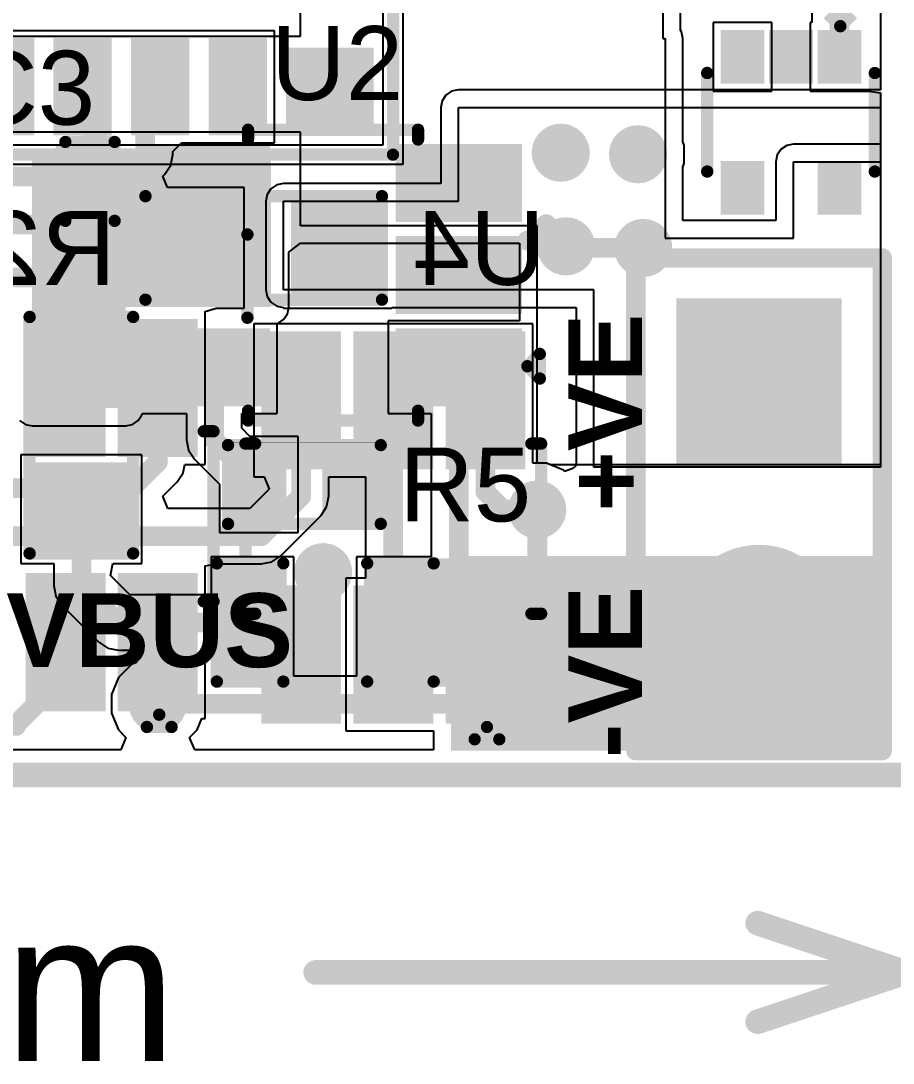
# Model space of a CAD drawing. Header units: inches. Extents: x -3 to 5389, y -3 to 5396.
# Drawn here: x 12.94 to 21.93, y -2.97 to 7.77 of the extents above; entities that cross this region are included whole.
import ezdxf

# ---------------------------------------------------------------- set-up
doc = ezdxf.new("R2010")
doc.units = ezdxf.units.IN
for name, color, linetype in [('Board_Outline', 216, 'Continuous'), ('Bottom Layer', 5, 'Continuous'), ('Bottom Overlay', 54, 'Continuous'), ('Bottom Paste', 16, 'Continuous'), ('Bottom Solder', 6, 'Continuous'), ('Mechanical 1', 6, 'Continuous'), ('Mechanical 15', 56, 'Continuous'), ('Multi-Layer', 9, 'Continuous'), ('Pad Holes', 156, 'Continuous'), ('Top Layer', 1, 'Continuous'), ('Top Overlay', 2, 'Continuous'), ('Top Paste', 8, 'Continuous'), ('Top Solder', 216, 'Continuous'), ('Via Holes', 16, 'Continuous')]:
    doc.layers.add(name, color=color, linetype=linetype)
doc.styles.add('Arial', font='', dxfattribs={"height": 0.2})
doc.styles.add('Arial_Bold', font='', dxfattribs={"height": 0.2})
doc.styles.get('Arial').set_extended_font_data('Arial')
doc.styles.get('Arial_Bold').set_extended_font_data('Arial', bold=True)

msp = doc.modelspace()

# ---------------------------------------------------------------- hatches: boundary and pattern name
at = {"layer": 'Bottom Layer'}
for points in [[(12.579, 7.494), (12.979, 7.494), (12.979, 6.694), (12.579, 6.694)], [(13.379, 7.494), (13.779, 7.494), (13.779, 6.694), (13.379, 6.694)], [(14.179, 7.494), (14.579, 7.494), (14.579, 6.694), (14.179, 6.694)], [(14.979, 7.494), (15.379, 7.494), (15.379, 6.694), (14.979, 6.694)], [(16.479, 7.394), (16.479, 6.694), (15.779, 6.694), (15.779, 7.394)], [(14.303, 4.988), (14.303, 5.877), (15.065, 5.877), (15.065, 4.988)], [(15.827, 4.988), (15.827, 5.877), (16.589, 5.877), (16.589, 4.988)], [(21.302, 4.81), (21.302, 3.31), (19.802, 3.31), (19.802, 4.81)], [(13.094, 3.378), (13.094, 4.598), (13.714, 4.598), (13.714, 3.378)], [(14.044, 3.378), (14.044, 4.598), (14.664, 4.598), (14.664, 3.378)], [(15.522, 3.251), (15.522, 4.471), (16.142, 4.471), (16.142, 3.251)], [(16.472, 3.251), (16.472, 4.471), (17.092, 4.471), (17.092, 3.251)], [(17.422, 3.251), (17.422, 4.471), (18.042, 4.471), (18.042, 3.251)], [(17.377, 0.251), (21.822, 0.251), (21.822, 2.257), (17.377, 2.257)], [(13.094, 0.758), (13.094, 1.978), (13.714, 1.978), (13.714, 0.758)], [(14.044, 0.758), (14.044, 1.978), (14.664, 1.978), (14.664, 0.758)], [(15.522, 0.631), (15.522, 1.851), (16.142, 1.851), (16.142, 0.631)], [(16.472, 0.631), (16.472, 1.851), (17.092, 1.851), (17.092, 0.631)], [(17.422, 0.631), (17.422, 1.851), (18.042, 1.851), (18.042, 0.631)]]:
    msp.add_hatch(color=5, dxfattribs=at).paths.add_polyline_path(points)
h = msp.add_hatch(color=5, dxfattribs=at)
edge = h.paths.add_edge_path()
edge.add_arc((18.508, 6.414), 0.3, 0, 360)
h = msp.add_hatch(color=5, dxfattribs=at)
edge = h.paths.add_edge_path()
edge.add_arc((19.304, 6.398), 0.3, 0, 360)
h = msp.add_hatch(color=5, dxfattribs=at)
edge = h.paths.add_edge_path()
edge.add_arc((18.562, 5.449), 0.3, 0, 360)
h = msp.add_hatch(color=5, dxfattribs=at)
edge = h.paths.add_edge_path()
edge.add_arc((19.358, 5.432), 0.3, 0, 360)
h = msp.add_hatch(color=5, dxfattribs=at)
edge = h.paths.add_edge_path()
edge.add_arc((18.266, 2.735), 0.3, 0, 360)
h = msp.add_hatch(color=5, dxfattribs=at)
edge = h.paths.add_edge_path()
edge.add_arc((16.058, 2.09), 0.3, 0, 360)
h = msp.add_hatch(color=5, dxfattribs=at)
edge = h.paths.add_edge_path()
edge.add_arc((20.552, 1.52), 0.75, 0, 360)
h = msp.add_hatch(color=5, dxfattribs=at)
edge = h.paths.add_edge_path()
edge.add_arc((14.354, 0.733), 0.3, 0, 360)
at = {"layer": 'Bottom Paste'}
for points in [[(12.579, 7.494), (12.979, 7.494), (12.979, 6.694), (12.579, 6.694)], [(13.379, 7.494), (13.779, 7.494), (13.779, 6.694), (13.379, 6.694)], [(14.179, 7.494), (14.579, 7.494), (14.579, 6.694), (14.179, 6.694)], [(14.979, 7.494), (15.379, 7.494), (15.379, 6.694), (14.979, 6.694)], [(16.479, 7.394), (16.479, 6.694), (15.779, 6.694), (15.779, 7.394)], [(14.303, 4.988), (14.303, 5.877), (15.065, 5.877), (15.065, 4.988)], [(15.827, 4.988), (15.827, 5.877), (16.589, 5.877), (16.589, 4.988)], [(13.094, 3.378), (13.094, 4.598), (13.714, 4.598), (13.714, 3.378)], [(14.044, 3.378), (14.044, 4.598), (14.664, 4.598), (14.664, 3.378)], [(15.522, 3.251), (15.522, 4.471), (16.142, 4.471), (16.142, 3.251)], [(16.472, 3.251), (16.472, 4.471), (17.092, 4.471), (17.092, 3.251)], [(17.422, 3.251), (17.422, 4.471), (18.042, 4.471), (18.042, 3.251)], [(13.094, 0.758), (13.094, 1.978), (13.714, 1.978), (13.714, 0.758)], [(14.044, 0.758), (14.044, 1.978), (14.664, 1.978), (14.664, 0.758)], [(15.522, 0.631), (15.522, 1.851), (16.142, 1.851), (16.142, 0.631)], [(16.472, 0.631), (16.472, 1.851), (17.092, 1.851), (17.092, 0.631)], [(17.422, 0.631), (17.422, 1.851), (18.042, 1.851), (18.042, 0.631)]]:
    msp.add_hatch(color=16, dxfattribs=at).paths.add_polyline_path(points)
at = {"layer": 'Bottom Solder'}
for points in [[(12.477, 7.596), (13.08, 7.596), (13.08, 6.593), (12.477, 6.593)], [(13.277, 7.596), (13.88, 7.596), (13.88, 6.593), (13.277, 6.593)], [(14.077, 7.596), (14.68, 7.596), (14.68, 6.593), (14.077, 6.593)], [(14.877, 7.596), (15.48, 7.596), (15.48, 6.593), (14.877, 6.593)], [(16.58, 7.496), (16.58, 6.593), (15.677, 6.593), (15.677, 7.496)], [(14.202, 4.886), (14.202, 5.979), (15.167, 5.979), (15.167, 4.886)], [(15.726, 4.886), (15.726, 5.979), (16.691, 5.979), (16.691, 4.886)], [(21.404, 4.912), (21.404, 3.209), (19.701, 3.209), (19.701, 4.912)], [(12.992, 3.277), (12.992, 4.7), (13.816, 4.7), (13.816, 3.277)], [(13.942, 3.277), (13.942, 4.7), (14.766, 4.7), (14.766, 3.277)], [(15.421, 3.15), (15.421, 4.573), (16.244, 4.573), (16.244, 3.15)], [(16.371, 3.15), (16.371, 4.573), (17.194, 4.573), (17.194, 3.15)], [(17.321, 3.15), (17.321, 4.573), (18.144, 4.573), (18.144, 3.15)], [(12.992, 0.657), (12.992, 2.08), (13.816, 2.08), (13.816, 0.657)], [(13.942, 0.657), (13.942, 2.08), (14.766, 2.08), (14.766, 0.657)], [(15.421, 0.53), (15.421, 1.953), (16.244, 1.953), (16.244, 0.53)], [(16.371, 0.53), (16.371, 1.953), (17.194, 1.953), (17.194, 0.53)], [(17.321, 0.53), (17.321, 1.953), (18.144, 1.953), (18.144, 0.53)]]:
    msp.add_hatch(color=6, dxfattribs=at).paths.add_polyline_path(points)
h = msp.add_hatch(color=6, dxfattribs=at)
edge = h.paths.add_edge_path()
edge.add_arc((20.552, 1.52), 0.852, 0, 360)
at = {"layer": 'Multi-Layer'}
msp.add_hatch(color=9, dxfattribs=at).paths.add_polyline_path([(21.302, 4.81), (21.302, 3.31), (19.802, 3.31), (19.802, 4.81)])
h = msp.add_hatch(color=9, dxfattribs=at)
edge = h.paths.add_edge_path()
edge.add_arc((20.552, 1.52), 0.75, 0, 360)
at = {"layer": 'Pad Holes'}
h = msp.add_hatch(color=7, dxfattribs=at)
edge = h.paths.add_edge_path()
edge.add_arc((20.552, 4.06), 0.45, 0, 360)
h = msp.add_hatch(color=7, dxfattribs=at)
edge = h.paths.add_edge_path()
edge.add_arc((20.552, 1.52), 0.45, 0, 360)
at = {"layer": 'Top Layer'}
for points in [[(20.507, 7.578), (20.507, 7.228), (20.257, 7.228), (20.257, 7.578)], [(21.007, 7.578), (21.007, 7.228), (20.757, 7.228), (20.757, 7.578)], [(21.507, 7.578), (21.507, 7.228), (21.257, 7.228), (21.257, 7.578)], [(13.059, 3.781), (14.024, 3.781), (14.024, 6.423), (13.059, 6.423)], [(13.287, 4.823), (15.522, 4.823), (15.522, 6.423), (13.287, 6.423)], [(13.363, 5.801), (13.363, 6.436), (13.821, 6.436), (13.821, 5.801)], [(15.408, 5.803), (14.308, 5.803), (14.308, 6.403), (15.408, 6.403)], [(18.008, 5.803), (16.908, 5.803), (16.908, 6.403), (18.008, 6.403)], [(20.507, 6.228), (20.507, 5.878), (20.257, 5.878), (20.257, 6.228)], [(21.507, 6.228), (21.507, 5.878), (21.257, 5.878), (21.257, 6.228)], [(18.008, 4.853), (16.908, 4.853), (16.908, 5.453), (18.008, 5.453)], [(21.302, 4.81), (21.302, 3.31), (19.802, 3.31), (19.802, 4.81)], [(13.122, 4.645), (14.011, 4.645), (14.011, 3.883), (13.122, 3.883)], [(15.408, 3.903), (14.308, 3.903), (14.308, 4.503), (15.408, 4.503)], [(18.008, 3.903), (16.908, 3.903), (16.908, 4.503), (18.008, 4.503)], [(15.624, 3.312), (15.624, 2.677), (15.167, 2.677), (15.167, 3.312)], [(16.564, 3.312), (16.564, 2.677), (16.107, 2.677), (16.107, 3.312)], [(13.122, 3.121), (14.011, 3.121), (14.011, 2.359), (13.122, 2.359)], [(15.08, 2.072), (15.58, 2.072), (15.58, 1.072), (15.08, 1.072)], [(16.58, 2.072), (17.08, 2.072), (17.08, 1.072), (16.58, 1.072)]]:
    msp.add_hatch(color=1, dxfattribs=at).paths.add_polyline_path(points)
h = msp.add_hatch(color=1, dxfattribs=at)
edge = h.paths.add_edge_path()
edge.add_arc((18.508, 6.414), 0.3, 0, 360)
h = msp.add_hatch(color=1, dxfattribs=at)
edge = h.paths.add_edge_path()
edge.add_arc((19.304, 6.398), 0.3, 0, 360)
h = msp.add_hatch(color=1, dxfattribs=at)
edge = h.paths.add_edge_path()
edge.add_arc((18.562, 5.449), 0.3, 0, 360)
h = msp.add_hatch(color=1, dxfattribs=at)
edge = h.paths.add_edge_path()
edge.add_arc((19.358, 5.432), 0.3, 0, 360)
h = msp.add_hatch(color=1, dxfattribs=at)
edge = h.paths.add_edge_path()
edge.add_arc((18.266, 2.735), 0.3, 0, 360)
h = msp.add_hatch(color=1, dxfattribs=at)
edge = h.paths.add_edge_path()
edge.add_arc((16.058, 2.09), 0.3, 0, 360)
h = msp.add_hatch(color=1, dxfattribs=at)
edge = h.paths.add_edge_path()
edge.add_arc((20.552, 1.52), 0.75, 0, 360)
h = msp.add_hatch(color=1, dxfattribs=at)
edge = h.paths.add_edge_path()
edge.add_arc((14.354, 0.733), 0.3, 0, 360)
at = {"layer": 'Top Overlay'}
msp.add_hatch(color=2, dxfattribs=at).paths.add_polyline_path([(17.198, 0.911), (17.833, 0.911), (17.833, 2.232), (17.198, 2.232)])
at = {"layer": 'Top Paste'}
for points in [[(20.507, 7.578), (20.507, 7.228), (20.257, 7.228), (20.257, 7.578)], [(21.007, 7.578), (21.007, 7.228), (20.757, 7.228), (20.757, 7.578)], [(21.507, 7.578), (21.507, 7.228), (21.257, 7.228), (21.257, 7.578)], [(13.363, 5.801), (13.363, 6.436), (13.821, 6.436), (13.821, 5.801)], [(15.408, 5.803), (14.308, 5.803), (14.308, 6.403), (15.408, 6.403)], [(18.008, 5.803), (16.908, 5.803), (16.908, 6.403), (18.008, 6.403)], [(20.507, 6.228), (20.507, 5.878), (20.257, 5.878), (20.257, 6.228)], [(21.507, 6.228), (21.507, 5.878), (21.257, 5.878), (21.257, 6.228)], [(18.008, 4.853), (16.908, 4.853), (16.908, 5.453), (18.008, 5.453)], [(13.122, 4.645), (14.011, 4.645), (14.011, 3.883), (13.122, 3.883)], [(15.408, 3.903), (14.308, 3.903), (14.308, 4.503), (15.408, 4.503)], [(18.008, 3.903), (16.908, 3.903), (16.908, 4.503), (18.008, 4.503)], [(15.624, 3.312), (15.624, 2.677), (15.167, 2.677), (15.167, 3.312)], [(16.564, 3.312), (16.564, 2.677), (16.107, 2.677), (16.107, 3.312)], [(13.122, 3.121), (14.011, 3.121), (14.011, 2.359), (13.122, 2.359)], [(15.08, 2.072), (15.58, 2.072), (15.58, 1.072), (15.08, 1.072)], [(16.58, 2.072), (17.08, 2.072), (17.08, 1.072), (16.58, 1.072)]]:
    msp.add_hatch(color=8, dxfattribs=at).paths.add_polyline_path(points)
at = {"layer": 'Top Solder'}
for points in [[(20.608, 7.679), (20.608, 7.126), (20.155, 7.126), (20.155, 7.679)], [(21.108, 7.679), (21.108, 7.126), (20.655, 7.126), (20.655, 7.679)], [(21.608, 7.679), (21.608, 7.126), (21.155, 7.126), (21.155, 7.679)], [(13.303, 5.741), (13.303, 6.496), (13.881, 6.496), (13.881, 5.741)], [(15.51, 5.701), (14.207, 5.701), (14.207, 6.504), (15.51, 6.504)], [(18.11, 5.701), (16.807, 5.701), (16.807, 6.504), (18.11, 6.504)], [(20.608, 6.329), (20.608, 5.776), (20.155, 5.776), (20.155, 6.329)], [(21.608, 6.329), (21.608, 5.776), (21.155, 5.776), (21.155, 6.329)], [(18.11, 4.751), (16.807, 4.751), (16.807, 5.554), (18.11, 5.554)], [(21.404, 4.912), (21.404, 3.209), (19.701, 3.209), (19.701, 4.912)], [(13.02, 4.747), (14.113, 4.747), (14.113, 3.781), (13.02, 3.781)], [(15.51, 3.801), (14.207, 3.801), (14.207, 4.604), (15.51, 4.604)], [(18.11, 3.801), (16.807, 3.801), (16.807, 4.604), (18.11, 4.604)], [(15.679, 3.367), (15.679, 2.622), (15.112, 2.622), (15.112, 3.367)], [(16.619, 3.367), (16.619, 2.622), (16.052, 2.622), (16.052, 3.367)], [(13.02, 3.223), (14.113, 3.223), (14.113, 2.257), (13.02, 2.257)], [(14.979, 2.173), (15.682, 2.173), (15.682, 0.97), (14.979, 0.97)], [(16.479, 2.173), (17.182, 2.173), (17.182, 0.97), (16.479, 0.97)]]:
    msp.add_hatch(color=216, dxfattribs=at).paths.add_polyline_path(points)
h = msp.add_hatch(color=216, dxfattribs=at)
edge = h.paths.add_edge_path()
edge.add_arc((20.552, 1.52), 0.852, 0, 360)
at = {"layer": 'Via Holes'}
h = msp.add_hatch(color=7, dxfattribs=at)
edge = h.paths.add_edge_path()
edge.add_arc((18.508, 6.414), 0.15, 0, 360)
h = msp.add_hatch(color=7, dxfattribs=at)
edge = h.paths.add_edge_path()
edge.add_arc((19.304, 6.398), 0.15, 0, 360)
h = msp.add_hatch(color=7, dxfattribs=at)
edge = h.paths.add_edge_path()
edge.add_arc((18.562, 5.449), 0.15, 0, 360)
h = msp.add_hatch(color=7, dxfattribs=at)
edge = h.paths.add_edge_path()
edge.add_arc((19.358, 5.432), 0.15, 0, 360)
h = msp.add_hatch(color=7, dxfattribs=at)
edge = h.paths.add_edge_path()
edge.add_arc((18.266, 2.735), 0.15, 0, 360)
h = msp.add_hatch(color=7, dxfattribs=at)
edge = h.paths.add_edge_path()
edge.add_arc((16.058, 2.09), 0.15, 0, 360)
h = msp.add_hatch(color=7, dxfattribs=at)
edge = h.paths.add_edge_path()
edge.add_arc((14.354, 0.733), 0.15, 0, 360)

# ---------------------------------------------------------------- linework, layer by layer
at = {"layer": 'Board_Outline'}
msp.add_lwpolyline([(0, 0, 0.254, 0.254, 0), (22.062, 0, 0.254, 0.254, 0)], format="xyseb", dxfattribs=at)
at = {"layer": 'Bottom Layer'}
for p, q in [((21.803, 9.892), (21.803, 7.062)), ((13.074, 7.672), (12.483, 7.672)), ((13.201, 7.672), (13.074, 7.672)), ((13.283, 7.672), (13.201, 7.672)), ((13.956, 7.672), (13.283, 7.672)), ((14.001, 7.672), (13.956, 7.672)), ((13.956, 7.672), (13.956, 7.672)), ((14.083, 7.672), (14.001, 7.672)), ((14.001, 7.672), (14.001, 7.672)), ((14.674, 7.672), (14.083, 7.672)), ((14.801, 7.672), (14.674, 7.672)), ((14.883, 7.672), (14.801, 7.672)), ((15.556, 7.672), (14.883, 7.672)), ((15.556, 6.517), (15.556, 7.672)), ((17.325, 7.008), (17.285, 6.95)), ((17.383, 7.048), (17.325, 7.008)), ((17.453, 7.062), (17.383, 7.048)), ((21.803, 7.062), (17.453, 7.062)), ((17.285, 6.95), (17.271, 6.88)), ((17.271, 6.88), (17.271, 6.096)), ((17.453, 5.915), (17.453, 6.88)), ((17.453, 6.88), (21.803, 6.88)), ((21.803, 6.88), (21.803, 3.172)), ((14.51, 6.427), (14.6, 6.517)), ((14.6, 6.517), (14.756, 6.517)), ((14.756, 6.517), (14.883, 6.517)), ((14.883, 6.517), (15.556, 6.517)), ((14.488, 6.287), (14.51, 6.396)), ((14.51, 6.396), (14.51, 6.427)), ((14.51, 6.396), (14.51, 6.396)), ((14.427, 6.194), (14.488, 6.287)), ((14.405, 6.172), (14.427, 6.194)), ((14.453, 6.055), (14.405, 6.172)), ((14.427, 6.194), (14.427, 6.194)), ((15.243, 6.055), (14.453, 6.055)), ((15.243, 4.81), (15.243, 6.055)), ((15.521, 6.043), (15.482, 5.984)), ((15.58, 6.083), (15.521, 6.043)), ((15.649, 6.096), (15.58, 6.083)), ((17.271, 6.096), (15.649, 6.096)), ((15.482, 5.984), (15.468, 5.915)), ((15.468, 5.915), (15.468, 5.001)), ((15.649, 5.001), (15.649, 5.915)), ((15.649, 5.915), (17.453, 5.915)), ((15.468, 5.001), (15.482, 4.931)), ((18.85, 5.001), (15.649, 5.001)), ((18.85, 3.172), (18.85, 5.001)), ((15.482, 4.931), (15.521, 4.872)), ((15.521, 4.872), (15.58, 4.833)), ((14.842, 4.776), (14.955, 4.81)), ((14.842, 3.201), (14.842, 4.776)), ((14.955, 4.81), (15.243, 4.81)), ((15.58, 4.833), (15.649, 4.819)), ((15.649, 4.819), (15.649, 4.81)), ((15.649, 4.81), (16.767, 4.81)), ((16.767, 4.81), (16.767, 4.819)), ((16.767, 4.819), (18.668, 4.819)), ((18.668, 4.819), (18.668, 3.188)), ((18.22, 4.649), (15.344, 4.649)), ((15.344, 4.649), (15.344, 3.074)), ((18.22, 3.213), (18.22, 4.649)), ((14.617, 3.114), (14.634, 3.201)), ((14.634, 3.201), (14.842, 3.201)), ((18.361, 3.213), (18.22, 3.213)), ((18.536, 3.14), (18.361, 3.213)), ((18.548, 3.129), (18.536, 3.14)), ((18.631, 3.159), (18.548, 3.129)), ((18.668, 3.188), (18.631, 3.159)), ((21.803, 3.172), (18.85, 3.172)), ((14.407, 2.873), (14.555, 3.021)), ((14.555, 3.021), (14.617, 3.114)), ((14.555, 3.021), (14.555, 3.021)), ((15.344, 3.074), (15.451, 3.074)), ((15.451, 3.074), (15.504, 2.947)), ((16.117, 2.872), (16.117, 3.074)), ((16.117, 3.074), (16.497, 3.074)), ((16.497, 3.074), (16.497, 2.029)), ((15.504, 2.947), (15.303, 2.746)), ((14.459, 2.746), (14.407, 2.873)), ((16.095, 2.763), (16.117, 2.872)), ((15.303, 2.746), (14.459, 2.746)), ((16.034, 2.671), (16.095, 2.763)), ((15.622, 2.259), (16.034, 2.671)), ((16.034, 2.671), (16.034, 2.671)), ((15.53, 2.197), (15.622, 2.259)), ((14.842, 2.156), (14.961, 2.176)), ((14.842, 0.581), (14.842, 2.156)), ((14.961, 2.176), (15.421, 2.176)), ((15.421, 2.176), (15.53, 2.197)), ((15.421, 2.176), (15.421, 2.176)), ((16.497, 2.029), (16.294, 2.029)), ((16.294, 2.029), (16.294, 0.454)), ((14.759, 0.463), (14.808, 0.581)), ((14.808, 0.581), (14.842, 0.581)), ((14.682, 0.386), (14.759, 0.463)), ((16.294, 0.454), (17.195, 0.454)), ((17.195, 0.454), (17.195, 0.259)), ((14.735, 0.259), (14.682, 0.386)), ((17.195, 0.259), (14.735, 0.259))]:
    msp.add_line(p, q, dxfattribs=at)
for points in [[(13.578, 7.089, 0.203, 0.203, 0), (13.73, 6.936, 0.203, 0.203, 0)], [(14.225, 6.936, 0.203, 0.203, 0), (14.378, 7.089, 0.203, 0.203, 0)], [(13.73, 6.601, 0.203, 0.203, 0), (13.73, 6.936, 0.203, 0.203, 0)], [(14.225, 6.396, 0.203, 0.203, 0), (14.225, 6.936, 0.203, 0.203, 0)], [(13.298, 6.169, 0.203, 0.203, 0), (13.73, 6.601, 0.203, 0.203, 0)], [(13.503, 5.674, 0.203, 0.203, 0), (14.225, 6.396, 0.203, 0.203, 0)], [(11.266, 6.169, 0.203, 0.203, 0), (13.298, 6.169, 0.203, 0.203, 0)], [(11.471, 5.674, 0.203, 0.203, 0), (13.503, 5.674, 0.203, 0.203, 0)], [(18.189, 5.509, 0.203, 0.203, 0), (18.358, 5.678, 0.203, 0.203, 0)], [(18.358, 5.678, 0.203, 0.203, 0), (18.531, 5.505, 0.203, 0.203, 0)], [(18.164, 5.509, 0.203, 0.203, 0), (18.189, 5.509, 0.203, 0.203, 0)], [(18.531, 5.449, 0.203, 0.203, 0), (18.531, 5.505, 0.203, 0.203, 0)], [(13.592, 5.128, 0.203, 0.203, 0), (13.897, 5.432, 0.203, 0.203, 0)], [(13.897, 5.432, 0.203, 0.203, 0), (14.684, 5.432, 0.203, 0.203, 0)], [(18.531, 5.449, 0.203, 0.203, 0), (18.548, 5.432, 0.203, 0.203, 0)], [(18.548, 5.432, 0.203, 0.203, 0), (19.358, 5.432, 0.203, 0.203, 0)], [(18.562, 5.432, 0.203, 0.203, 0), (18.562, 5.449, 0.203, 0.203, 0)], [(11.814, 5.128, 0.203, 0.203, 0), (13.18, 5.128, 0.203, 0.203, 0)], [(13.18, 5.128, 0.203, 0.203, 0), (13.592, 5.128, 0.203, 0.203, 0)], [(13.18, 5.128, 0.203, 0.203, 0), (13.404, 4.903, 0.203, 0.203, 0)], [(13.404, 3.988, 0.203, 0.203, 0), (13.404, 4.903, 0.203, 0.203, 0)], [(14.354, 3.223, 0.203, 0.203, 0), (14.354, 3.988, 0.203, 0.203, 0)], [(15.832, 2.872, 0.203, 0.203, 0), (15.832, 3.861, 0.203, 0.203, 0)], [(16.782, 1.241, 0.203, 0.203, 0), (16.782, 3.861, 0.203, 0.203, 0)], [(17.732, 2.918, 0.203, 0.203, 0), (17.732, 3.861, 0.203, 0.203, 0)], [(14.087, 2.956, 0.203, 0.203, 0), (14.354, 3.223, 0.203, 0.203, 0)], [(11.154, 2.956, 0.203, 0.203, 0), (14.087, 2.956, 0.203, 0.203, 0)], [(17.732, 2.918, 0.203, 0.203, 0), (17.915, 2.735, 0.203, 0.203, 0)], [(15.421, 2.461, 0.203, 0.203, 0), (15.832, 2.872, 0.203, 0.203, 0)], [(17.915, 2.735, 0.203, 0.203, 0), (18.266, 2.735, 0.203, 0.203, 0)], [(12.83, 2.461, 0.203, 0.203, 0), (15.421, 2.461, 0.203, 0.203, 0)], [(17.73, 1.574, 0.508, 0.508, 0), (17.783, 1.52, 0.508, 0.508, 0)], [(17.783, 1.52, 0.508, 0.508, 0), (20.451, 1.52, 0.508, 0.508, 0)], [(14.354, 0.733, 0.305, 0.305, 0), (14.354, 1.368, 0.305, 0.305, 0)], [(13.404, 1.032, 0.203, 0.203, 0), (13.404, 1.368, 0.203, 0.203, 0)], [(12.895, 0.523, 0.203, 0.203, 0), (13.404, 1.032, 0.203, 0.203, 0)], [(11.306, 0.505, 0.203, 0.203, 0), (12.895, 0.505, 0.203, 0.203, 0)], [(12.895, 0.505, 0.203, 0.203, 0), (12.895, 0.523, 0.203, 0.203, 0)]]:
    msp.add_lwpolyline(points, format="xyseb", dxfattribs=at)
for points in [[(13.527, 7.089, 0.102, 0.102, 1), (13.628, 7.089, 0.102, 0.102, 1)], [(14.327, 7.089, 0.102, 0.102, 1), (14.428, 7.089, 0.102, 0.102, 1)], [(13.679, 6.936, 0.102, 0.102, 1), (13.781, 6.936, 0.102, 0.102, 1)], [(13.679, 6.936, 0.102, 0.102, 1), (13.781, 6.936, 0.102, 0.102, 1)], [(14.174, 6.936, 0.102, 0.102, 1), (14.276, 6.936, 0.102, 0.102, 1)], [(14.174, 6.936, 0.102, 0.102, 1), (14.276, 6.936, 0.102, 0.102, 1)], [(13.679, 6.601, 0.102, 0.102, 1), (13.781, 6.601, 0.102, 0.102, 1)], [(13.679, 6.601, 0.102, 0.102, 1), (13.781, 6.601, 0.102, 0.102, 1)], [(14.174, 6.396, 0.102, 0.102, 1), (14.276, 6.396, 0.102, 0.102, 1)], [(14.174, 6.396, 0.102, 0.102, 1), (14.276, 6.396, 0.102, 0.102, 1)], [(13.247, 6.169, 0.102, 0.102, 1), (13.349, 6.169, 0.102, 0.102, 1)], [(13.247, 6.169, 0.102, 0.102, 1), (13.349, 6.169, 0.102, 0.102, 1)], [(13.453, 5.674, 0.102, 0.102, 1), (13.554, 5.674, 0.102, 0.102, 1)], [(13.453, 5.674, 0.102, 0.102, 1), (13.554, 5.674, 0.102, 0.102, 1)], [(18.308, 5.678, 0.102, 0.102, 1), (18.409, 5.678, 0.102, 0.102, 1)], [(18.308, 5.678, 0.102, 0.102, 1), (18.409, 5.678, 0.102, 0.102, 1)], [(18.113, 5.509, 0.102, 0.102, 1), (18.215, 5.509, 0.102, 0.102, 1)], [(18.139, 5.509, 0.102, 0.102, 1), (18.24, 5.509, 0.102, 0.102, 1)], [(18.139, 5.509, 0.102, 0.102, 1), (18.24, 5.509, 0.102, 0.102, 1)], [(18.48, 5.505, 0.102, 0.102, 1), (18.582, 5.505, 0.102, 0.102, 1)], [(18.48, 5.505, 0.102, 0.102, 1), (18.582, 5.505, 0.102, 0.102, 1)], [(13.846, 5.432, 0.102, 0.102, 1), (13.948, 5.432, 0.102, 0.102, 1)], [(13.846, 5.432, 0.102, 0.102, 1), (13.948, 5.432, 0.102, 0.102, 1)], [(14.633, 5.432, 0.102, 0.102, 1), (14.735, 5.432, 0.102, 0.102, 1)], [(18.48, 5.449, 0.102, 0.102, 1), (18.582, 5.449, 0.102, 0.102, 1)], [(18.48, 5.449, 0.102, 0.102, 1), (18.582, 5.449, 0.102, 0.102, 1)], [(18.497, 5.432, 0.102, 0.102, 1), (18.599, 5.432, 0.102, 0.102, 1)], [(18.497, 5.432, 0.102, 0.102, 1), (18.599, 5.432, 0.102, 0.102, 1)], [(18.511, 5.449, 0.102, 0.102, 1), (18.613, 5.449, 0.102, 0.102, 1)], [(18.511, 5.432, 0.102, 0.102, 1), (18.613, 5.432, 0.102, 0.102, 1)], [(19.307, 5.432, 0.102, 0.102, 1), (19.409, 5.432, 0.102, 0.102, 1)], [(13.129, 5.128, 0.102, 0.102, 1), (13.23, 5.128, 0.102, 0.102, 1)], [(13.129, 5.128, 0.102, 0.102, 1), (13.23, 5.128, 0.102, 0.102, 1)], [(13.129, 5.128, 0.102, 0.102, 1), (13.23, 5.128, 0.102, 0.102, 1)], [(13.541, 5.128, 0.102, 0.102, 1), (13.643, 5.128, 0.102, 0.102, 1)], [(13.541, 5.128, 0.102, 0.102, 1), (13.643, 5.128, 0.102, 0.102, 1)], [(13.353, 4.903, 0.102, 0.102, 1), (13.455, 4.903, 0.102, 0.102, 1)], [(13.353, 4.903, 0.102, 0.102, 1), (13.455, 4.903, 0.102, 0.102, 1)], [(13.353, 3.988, 0.102, 0.102, 1), (13.455, 3.988, 0.102, 0.102, 1)], [(14.303, 3.988, 0.102, 0.102, 1), (14.405, 3.988, 0.102, 0.102, 1)], [(15.781, 3.861, 0.102, 0.102, 1), (15.883, 3.861, 0.102, 0.102, 1)], [(16.731, 3.861, 0.102, 0.102, 1), (16.833, 3.861, 0.102, 0.102, 1)], [(17.681, 3.861, 0.102, 0.102, 1), (17.783, 3.861, 0.102, 0.102, 1)], [(14.303, 3.223, 0.102, 0.102, 1), (14.405, 3.223, 0.102, 0.102, 1)], [(14.303, 3.223, 0.102, 0.102, 1), (14.405, 3.223, 0.102, 0.102, 1)], [(14.036, 2.956, 0.102, 0.102, 1), (14.138, 2.956, 0.102, 0.102, 1)], [(14.036, 2.956, 0.102, 0.102, 1), (14.138, 2.956, 0.102, 0.102, 1)], [(17.681, 2.918, 0.102, 0.102, 1), (17.783, 2.918, 0.102, 0.102, 1)], [(17.681, 2.918, 0.102, 0.102, 1), (17.783, 2.918, 0.102, 0.102, 1)], [(15.781, 2.872, 0.102, 0.102, 1), (15.883, 2.872, 0.102, 0.102, 1)], [(15.781, 2.872, 0.102, 0.102, 1), (15.883, 2.872, 0.102, 0.102, 1)], [(17.864, 2.735, 0.102, 0.102, 1), (17.966, 2.735, 0.102, 0.102, 1)], [(17.864, 2.735, 0.102, 0.102, 1), (17.966, 2.735, 0.102, 0.102, 1)], [(18.215, 2.735, 0.102, 0.102, 1), (18.316, 2.735, 0.102, 0.102, 1)], [(15.37, 2.461, 0.102, 0.102, 1), (15.472, 2.461, 0.102, 0.102, 1)], [(15.37, 2.461, 0.102, 0.102, 1), (15.472, 2.461, 0.102, 0.102, 1)], [(17.603, 1.574, 0.254, 0.254, 1), (17.857, 1.574, 0.254, 0.254, 1)], [(17.656, 1.52, 0.254, 0.254, 1), (17.91, 1.52, 0.254, 0.254, 1)], [(17.656, 1.52, 0.254, 0.254, 1), (17.91, 1.52, 0.254, 0.254, 1)], [(20.324, 1.52, 0.254, 0.254, 1), (20.578, 1.52, 0.254, 0.254, 1)], [(14.278, 1.368, 0.152, 0.152, 1), (14.43, 1.368, 0.152, 0.152, 1)], [(13.353, 1.368, 0.102, 0.102, 1), (13.455, 1.368, 0.102, 0.102, 1)], [(16.731, 1.241, 0.102, 0.102, 1), (16.833, 1.241, 0.102, 0.102, 1)], [(13.353, 1.032, 0.102, 0.102, 1), (13.455, 1.032, 0.102, 0.102, 1)], [(13.353, 1.032, 0.102, 0.102, 1), (13.455, 1.032, 0.102, 0.102, 1)], [(14.278, 0.733, 0.152, 0.152, 1), (14.43, 0.733, 0.152, 0.152, 1)], [(12.845, 0.523, 0.102, 0.102, 1), (12.946, 0.523, 0.102, 0.102, 1)], [(12.845, 0.523, 0.102, 0.102, 1), (12.946, 0.523, 0.102, 0.102, 1)], [(12.845, 0.505, 0.102, 0.102, 1), (12.946, 0.505, 0.102, 0.102, 1)], [(12.845, 0.505, 0.102, 0.102, 1), (12.946, 0.505, 0.102, 0.102, 1)]]:
    msp.add_lwpolyline(points, format="xyseb", close=True, dxfattribs=at)
at = {"layer": 'Bottom Overlay'}
for points in [[(16.779, 6.394, 0.127, 0.127, 0), (16.779, 19.594, 0.127, 0.127, 0)], [(0.179, 6.394, 0.127, 0.127, 0), (16.779, 6.394, 0.127, 0.127, 0)], [(14.227, 4.899, 0.127, 0.127, 0), (14.227, 5.966, 0.127, 0.127, 0)], [(14.227, 5.966, 0.127, 0.127, 0), (16.665, 5.966, 0.127, 0.127, 0)], [(16.665, 4.899, 0.127, 0.127, 0), (16.665, 5.966, 0.127, 0.127, 0)], [(14.227, 4.899, 0.127, 0.127, 0), (16.665, 4.899, 0.127, 0.127, 0)], [(14.828, 3.542, 0.127, 0.127, 0), (14.928, 3.542, 0.127, 0.127, 0)], [(14.928, 1.789, 0.127, 0.127, 0), (14.928, 3.542, 0.127, 0.127, 0)], [(15.258, 1.662, 0.127, 0.127, 0), (15.258, 3.415, 0.127, 0.127, 0)], [(15.258, 3.415, 0.127, 0.127, 0), (15.358, 3.415, 0.127, 0.127, 0)], [(18.206, 3.415, 0.127, 0.127, 0), (18.306, 3.415, 0.127, 0.127, 0)], [(18.306, 1.662, 0.127, 0.127, 0), (18.306, 3.415, 0.127, 0.127, 0)], [(14.828, 1.789, 0.127, 0.127, 0), (14.928, 1.789, 0.127, 0.127, 0)], [(15.258, 1.662, 0.127, 0.127, 0), (15.358, 1.662, 0.127, 0.127, 0)], [(18.206, 1.662, 0.127, 0.127, 0), (18.306, 1.662, 0.127, 0.127, 0)], [(14.242, 0.494, 0.127, 0.127, 0), (14.369, 0.621, 0.127, 0.127, 0)], [(14.369, 0.621, 0.127, 0.127, 0), (14.496, 0.494, 0.127, 0.127, 0)], [(14.242, 0.494, 0.127, 0.127, 0), (14.496, 0.494, 0.127, 0.127, 0)], [(17.62, 0.367, 0.127, 0.127, 0), (17.747, 0.494, 0.127, 0.127, 0)], [(17.747, 0.494, 0.127, 0.127, 0), (17.874, 0.367, 0.127, 0.127, 0)], [(17.62, 0.367, 0.127, 0.127, 0), (17.874, 0.367, 0.127, 0.127, 0)]]:
    msp.add_lwpolyline(points, format="xyseb", dxfattribs=at)
for points in [[(16.747, 6.394, 0.0635, 0.0635, 1), (16.81, 6.394, 0.0635, 0.0635, 1)], [(16.747, 6.394, 0.0635, 0.0635, 1), (16.81, 6.394, 0.0635, 0.0635, 1)], [(14.195, 5.966, 0.0635, 0.0635, 1), (14.259, 5.966, 0.0635, 0.0635, 1)], [(14.195, 5.966, 0.0635, 0.0635, 1), (14.259, 5.966, 0.0635, 0.0635, 1)], [(16.634, 5.966, 0.0635, 0.0635, 1), (16.697, 5.966, 0.0635, 0.0635, 1)], [(16.634, 5.966, 0.0635, 0.0635, 1), (16.697, 5.966, 0.0635, 0.0635, 1)], [(14.195, 4.899, 0.0635, 0.0635, 1), (14.259, 4.899, 0.0635, 0.0635, 1)], [(14.195, 4.899, 0.0635, 0.0635, 1), (14.259, 4.899, 0.0635, 0.0635, 1)], [(16.634, 4.899, 0.0635, 0.0635, 1), (16.697, 4.899, 0.0635, 0.0635, 1)], [(16.634, 4.899, 0.0635, 0.0635, 1), (16.697, 4.899, 0.0635, 0.0635, 1)], [(14.796, 3.542, 0.0635, 0.0635, 1), (14.86, 3.542, 0.0635, 0.0635, 1)], [(14.896, 3.542, 0.0635, 0.0635, 1), (14.96, 3.542, 0.0635, 0.0635, 1)], [(14.896, 3.542, 0.0635, 0.0635, 1), (14.96, 3.542, 0.0635, 0.0635, 1)], [(15.226, 3.415, 0.0635, 0.0635, 1), (15.29, 3.415, 0.0635, 0.0635, 1)], [(15.226, 3.415, 0.0635, 0.0635, 1), (15.29, 3.415, 0.0635, 0.0635, 1)], [(15.326, 3.415, 0.0635, 0.0635, 1), (15.39, 3.415, 0.0635, 0.0635, 1)], [(18.174, 3.415, 0.0635, 0.0635, 1), (18.238, 3.415, 0.0635, 0.0635, 1)], [(18.274, 3.415, 0.0635, 0.0635, 1), (18.338, 3.415, 0.0635, 0.0635, 1)], [(18.274, 3.415, 0.0635, 0.0635, 1), (18.338, 3.415, 0.0635, 0.0635, 1)], [(14.796, 1.789, 0.0635, 0.0635, 1), (14.86, 1.789, 0.0635, 0.0635, 1)], [(14.896, 1.789, 0.0635, 0.0635, 1), (14.96, 1.789, 0.0635, 0.0635, 1)], [(14.896, 1.789, 0.0635, 0.0635, 1), (14.96, 1.789, 0.0635, 0.0635, 1)], [(15.226, 1.662, 0.0635, 0.0635, 1), (15.29, 1.662, 0.0635, 0.0635, 1)], [(15.226, 1.662, 0.0635, 0.0635, 1), (15.29, 1.662, 0.0635, 0.0635, 1)], [(15.326, 1.662, 0.0635, 0.0635, 1), (15.39, 1.662, 0.0635, 0.0635, 1)], [(18.174, 1.662, 0.0635, 0.0635, 1), (18.238, 1.662, 0.0635, 0.0635, 1)], [(18.274, 1.662, 0.0635, 0.0635, 1), (18.338, 1.662, 0.0635, 0.0635, 1)], [(18.274, 1.662, 0.0635, 0.0635, 1), (18.338, 1.662, 0.0635, 0.0635, 1)], [(14.337, 0.621, 0.0635, 0.0635, 1), (14.401, 0.621, 0.0635, 0.0635, 1)], [(14.337, 0.621, 0.0635, 0.0635, 1), (14.401, 0.621, 0.0635, 0.0635, 1)], [(14.21, 0.494, 0.0635, 0.0635, 1), (14.274, 0.494, 0.0635, 0.0635, 1)], [(14.21, 0.494, 0.0635, 0.0635, 1), (14.274, 0.494, 0.0635, 0.0635, 1)], [(14.464, 0.494, 0.0635, 0.0635, 1), (14.528, 0.494, 0.0635, 0.0635, 1)], [(14.464, 0.494, 0.0635, 0.0635, 1), (14.528, 0.494, 0.0635, 0.0635, 1)], [(17.716, 0.494, 0.0635, 0.0635, 1), (17.779, 0.494, 0.0635, 0.0635, 1)], [(17.716, 0.494, 0.0635, 0.0635, 1), (17.779, 0.494, 0.0635, 0.0635, 1)], [(17.589, 0.367, 0.0635, 0.0635, 1), (17.652, 0.367, 0.0635, 0.0635, 1)], [(17.589, 0.367, 0.0635, 0.0635, 1), (17.652, 0.367, 0.0635, 0.0635, 1)], [(17.843, 0.367, 0.0635, 0.0635, 1), (17.906, 0.367, 0.0635, 0.0635, 1)], [(17.843, 0.367, 0.0635, 0.0635, 1), (17.906, 0.367, 0.0635, 0.0635, 1)]]:
    msp.add_lwpolyline(points, format="xyseb", close=True, dxfattribs=at)
at = {"layer": 'Mechanical 1'}
for points in [[(20.538, -1.528, 0.254, 0.254, 0), (22.062, -2.036, 0.254, 0.254, 0)], [(15.983, -2.036, 0.254, 0.254, 0), (22.062, -2.036, 0.254, 0.254, 0)], [(20.538, -2.544, 0.254, 0.254, 0), (22.062, -2.036, 0.254, 0.254, 0)]]:
    msp.add_lwpolyline(points, format="xyseb", dxfattribs=at)
for points in [[(20.475, -1.528, 0.127, 0.127, 1), (20.602, -1.528, 0.127, 0.127, 1)], [(15.919, -2.036, 0.127, 0.127, 1), (16.046, -2.036, 0.127, 0.127, 1)], [(20.475, -2.544, 0.127, 0.127, 1), (20.602, -2.544, 0.127, 0.127, 1)]]:
    msp.add_lwpolyline(points, format="xyseb", close=True, dxfattribs=at)
at = {"layer": 'Mechanical 15'}
for p, q in [((16.879, 19.694), (16.879, 6.294)), ((16.679, 6.494), (16.679, 19.494)), ((0.279, 6.494), (16.679, 6.494)), ((16.879, 6.294), (0.079, 6.294))]:
    msp.add_line(p, q, dxfattribs=at)
at = {"layer": 'Top Layer'}
for p, q in [((15.827, 7.617), (15.827, 11.087)), ((19.561, 8.42), (19.561, 7.591)), ((19.742, 7.678), (19.742, 8.42)), ((21.097, 7.99), (21.097, 7.756)), ((20.685, 7.756), (20.079, 7.756)), ((20.079, 7.756), (20.079, 7.05)), ((20.685, 7.05), (20.685, 7.756)), ((21.097, 7.756), (21.079, 7.756)), ((21.079, 7.756), (21.079, 7.05)), ((19.754, 7.661), (19.742, 7.678)), ((19.768, 7.591), (19.754, 7.661)), ((12.246, 7.617), (15.827, 7.617)), ((19.561, 7.591), (19.586, 7.591)), ((19.586, 7.591), (19.586, 5.534)), ((19.768, 6.527), (19.768, 7.591)), ((20.079, 7.05), (20.685, 7.05)), ((21.079, 7.05), (21.685, 7.05)), ((21.685, 7.05), (21.685, 7.05)), ((21.685, 7.05), (21.803, 7.03)), ((21.803, 7.03), (21.803, 6.503)), ((15.827, 6.626), (11.408, 6.626)), ((15.827, 5.661), (15.827, 6.626)), ((19.782, 6.493), (19.768, 6.527)), ((19.782, 6.303), (19.782, 6.493)), ((20.779, 6.45), (20.74, 6.391)), ((20.838, 6.489), (20.779, 6.45)), ((20.907, 6.503), (20.838, 6.489)), ((21.803, 6.503), (20.907, 6.503)), ((20.74, 6.391), (20.726, 6.321)), ((19.768, 6.269), (19.782, 6.303)), ((19.768, 5.715), (19.768, 6.269)), ((20.726, 6.321), (20.726, 5.715)), ((20.907, 5.534), (20.907, 6.321)), ((20.907, 6.321), (21.803, 6.321)), ((21.803, 6.321), (21.803, 3.197)), ((20.726, 5.715), (19.768, 5.715)), ((18.266, 5.661), (15.827, 5.661)), ((18.266, 3.213), (18.266, 5.661)), ((19.586, 5.534), (20.907, 5.534)), ((15.704, 5.389), (15.827, 5.48)), ((15.704, 4.823), (15.704, 5.389)), ((15.827, 5.48), (18.084, 5.48)), ((18.084, 5.48), (18.084, 4.68)), ((15.651, 4.695), (15.69, 4.753)), ((15.69, 4.753), (15.704, 4.823)), ((15.586, 4.654), (15.592, 4.655)), ((15.586, 3.725), (15.586, 4.654)), ((15.592, 4.655), (15.651, 4.695)), ((18.084, 4.68), (16.73, 4.68)), ((16.73, 4.68), (16.73, 3.725)), ((12.93, 3.653), (12.989, 3.614)), ((14.093, 3.614), (14.152, 3.653)), ((14.152, 3.653), (14.187, 3.705)), ((14.187, 3.705), (14.189, 3.705)), ((14.189, 3.709), (14.191, 3.712)), ((14.189, 3.705), (14.189, 3.709)), ((14.191, 3.712), (14.194, 3.725)), ((14.194, 3.725), (14.65, 3.725)), ((14.65, 3.725), (14.65, 3.455)), ((15.219, 3.573), (15.219, 3.725)), ((15.219, 3.725), (15.586, 3.725)), ((16.73, 3.725), (17.173, 3.725)), ((17.173, 3.725), (17.173, 2.249)), ((12.989, 3.614), (13.059, 3.6)), ((13.059, 3.6), (14.024, 3.6)), ((14.024, 3.6), (14.093, 3.614)), ((15.303, 3.489), (15.219, 3.573)), ((14.65, 3.455), (14.65, 3.455)), ((14.65, 3.455), (14.671, 3.346)), ((15.802, 3.489), (15.303, 3.489)), ((15.802, 2.499), (15.802, 3.489)), ((14.671, 3.346), (14.733, 3.254)), ((14.189, 3.299), (12.944, 3.299)), ((12.944, 3.299), (12.944, 2.181)), ((14.189, 2.181), (14.189, 3.299)), ((14.733, 3.254), (14.989, 2.998)), ((18.361, 3.213), (18.266, 3.213)), ((18.399, 3.197), (18.361, 3.213)), ((21.803, 3.197), (18.399, 3.197)), ((14.989, 2.998), (14.989, 2.499)), ((14.989, 2.499), (15.802, 2.499)), ((12.944, 2.181), (13.282, 2.181)), ((13.282, 2.181), (13.282, 1.953)), ((13.868, 2.054), (13.891, 2.181)), ((13.891, 2.181), (14.189, 2.181)), ((15.758, 2.249), (14.903, 2.249)), ((14.903, 2.249), (14.903, 1.857)), ((15.758, 1.018), (15.758, 2.249)), ((17.173, 2.249), (16.403, 2.249)), ((16.403, 2.249), (16.403, 1.018)), ((14.066, 1.857), (13.868, 2.054)), ((13.282, 1.953), (13.282, 1.953)), ((13.282, 1.953), (13.303, 1.844)), ((13.303, 1.844), (13.365, 1.751)), ((14.903, 1.857), (14.066, 1.857)), ((13.365, 1.751), (13.746, 1.37)), ((13.746, 1.37), (13.839, 1.308)), ((13.839, 1.308), (13.948, 1.287)), ((13.948, 1.287), (13.948, 1.287)), ((13.948, 1.287), (14.109, 1.287)), ((14.109, 1.287), (14.135, 1.16)), ((14.083, 1.139), (13.949, 1.004)), ((14.135, 1.16), (14.083, 1.139)), ((13.949, 1.004), (13.876, 0.828)), ((16.403, 1.018), (15.758, 1.018)), ((13.876, 0.828), (13.876, 0.638)), ((13.876, 0.638), (13.949, 0.463)), ((13.949, 0.463), (14.026, 0.386)), ((14.026, 0.386), (13.973, 0.259)), ((13.973, 0.259), (12.502, 0.259))]:
    msp.add_line(p, q, dxfattribs=at)
for points in [[(21.382, 7.403, 0.203, 0.203, 0), (21.382, 7.99, 0.203, 0.203, 0)], [(14.934, 3.455, 0.203, 0.203, 0), (14.934, 4.203, 0.203, 0.203, 0)], [(17.458, 1.857, 0.203, 0.203, 0), (17.458, 4.203, 0.203, 0.203, 0)], [(14.934, 3.455, 0.203, 0.203, 0), (15.395, 2.994, 0.203, 0.203, 0)], [(13.567, 1.953, 0.203, 0.203, 0), (13.567, 2.74, 0.203, 0.203, 0)], [(18.266, 1.114, 0.203, 0.203, 0), (18.266, 2.735, 0.203, 0.203, 0)], [(13.567, 1.953, 0.203, 0.203, 0), (13.948, 1.572, 0.203, 0.203, 0)], [(17.173, 1.572, 0.203, 0.203, 0), (17.458, 1.857, 0.203, 0.203, 0)], [(13.948, 1.572, 0.203, 0.203, 0), (15.33, 1.572, 0.203, 0.203, 0)], [(16.83, 1.572, 0.203, 0.203, 0), (17.173, 1.572, 0.203, 0.203, 0)], [(17.885, 0.733, 0.203, 0.203, 0), (18.266, 1.114, 0.203, 0.203, 0)], [(14.354, 0.733, 0.203, 0.203, 0), (17.885, 0.733, 0.203, 0.203, 0)]]:
    msp.add_lwpolyline(points, format="xyseb", dxfattribs=at)
for points in [[(21.331, 7.403, 0.102, 0.102, 1), (21.433, 7.403, 0.102, 0.102, 1)], [(14.884, 4.203, 0.102, 0.102, 1), (14.985, 4.203, 0.102, 0.102, 1)], [(17.407, 4.203, 0.102, 0.102, 1), (17.509, 4.203, 0.102, 0.102, 1)], [(14.884, 3.455, 0.102, 0.102, 1), (14.985, 3.455, 0.102, 0.102, 1)], [(14.884, 3.455, 0.102, 0.102, 1), (14.985, 3.455, 0.102, 0.102, 1)], [(15.345, 2.994, 0.102, 0.102, 1), (15.446, 2.994, 0.102, 0.102, 1)], [(13.516, 2.74, 0.102, 0.102, 1), (13.617, 2.74, 0.102, 0.102, 1)], [(18.215, 2.735, 0.102, 0.102, 1), (18.316, 2.735, 0.102, 0.102, 1)], [(13.516, 1.953, 0.102, 0.102, 1), (13.617, 1.953, 0.102, 0.102, 1)], [(13.516, 1.953, 0.102, 0.102, 1), (13.617, 1.953, 0.102, 0.102, 1)], [(17.407, 1.857, 0.102, 0.102, 1), (17.509, 1.857, 0.102, 0.102, 1)], [(17.407, 1.857, 0.102, 0.102, 1), (17.509, 1.857, 0.102, 0.102, 1)], [(13.897, 1.572, 0.102, 0.102, 1), (13.998, 1.572, 0.102, 0.102, 1)], [(13.897, 1.572, 0.102, 0.102, 1), (13.998, 1.572, 0.102, 0.102, 1)], [(15.28, 1.572, 0.102, 0.102, 1), (15.381, 1.572, 0.102, 0.102, 1)], [(16.78, 1.572, 0.102, 0.102, 1), (16.881, 1.572, 0.102, 0.102, 1)], [(17.123, 1.572, 0.102, 0.102, 1), (17.224, 1.572, 0.102, 0.102, 1)], [(17.123, 1.572, 0.102, 0.102, 1), (17.224, 1.572, 0.102, 0.102, 1)], [(18.215, 1.114, 0.102, 0.102, 1), (18.316, 1.114, 0.102, 0.102, 1)], [(18.215, 1.114, 0.102, 0.102, 1), (18.316, 1.114, 0.102, 0.102, 1)], [(14.303, 0.733, 0.102, 0.102, 1), (14.405, 0.733, 0.102, 0.102, 1)], [(17.834, 0.733, 0.102, 0.102, 1), (17.935, 0.733, 0.102, 0.102, 1)], [(17.834, 0.733, 0.102, 0.102, 1), (17.935, 0.733, 0.102, 0.102, 1)]]:
    msp.add_lwpolyline(points, format="xyseb", close=True, dxfattribs=at)
at = {"layer": 'Top Overlay'}
for points in [[(21.263, 7.845, 0.127, 0.127, 0), (21.39, 7.718, 0.127, 0.127, 0)], [(21.39, 7.718, 0.127, 0.127, 0), (21.517, 7.845, 0.127, 0.127, 0)], [(20.018, 6.22, 0.127, 0.127, 0), (20.018, 7.236, 0.127, 0.127, 0)], [(21.745, 6.22, 0.127, 0.127, 0), (21.745, 7.236, 0.127, 0.127, 0)], [(15.285, 6.551, 0.127, 0.127, 0), (15.285, 6.651, 0.127, 0.127, 0)], [(15.285, 6.651, 0.127, 0.127, 0), (17.037, 6.651, 0.127, 0.127, 0)], [(17.037, 6.551, 0.127, 0.127, 0), (17.037, 6.651, 0.127, 0.127, 0)], [(13.401, 6.525, 0.127, 0.127, 0), (13.909, 6.525, 0.127, 0.127, 0)], [(13.909, 5.712, 0.127, 0.127, 0), (13.909, 6.525, 0.127, 0.127, 0)], [(13.401, 5.712, 0.127, 0.127, 0), (13.909, 5.712, 0.127, 0.127, 0)], [(15.278, 4.713, 0.127, 0.127, 0), (15.278, 5.571, 0.127, 0.127, 0)], [(19.282, 0.25, 0.2, 0.2, 0), (19.282, 5.33, 0.2, 0.2, 0)], [(19.282, 5.33, 0.2, 0.2, 0), (21.822, 5.33, 0.2, 0.2, 0)], [(21.822, 0.25, 0.2, 0.2, 0), (21.822, 5.33, 0.2, 0.2, 0)], [(13.033, 2.283, 0.127, 0.127, 0), (13.033, 4.721, 0.127, 0.127, 0)], [(13.033, 4.721, 0.127, 0.127, 0), (14.1, 4.721, 0.127, 0.127, 0)], [(14.1, 2.283, 0.127, 0.127, 0), (14.1, 4.721, 0.127, 0.127, 0)], [(18.165, 4.213, 0.127, 0.127, 0), (18.292, 4.34, 0.127, 0.127, 0)], [(18.292, 4.086, 0.127, 0.127, 0), (18.292, 4.34, 0.127, 0.127, 0)], [(18.165, 4.213, 0.127, 0.127, 0), (18.292, 4.086, 0.127, 0.127, 0)], [(15.285, 3.654, 0.127, 0.127, 0), (15.285, 3.754, 0.127, 0.127, 0)], [(17.037, 3.654, 0.127, 0.127, 0), (17.037, 3.754, 0.127, 0.127, 0)], [(15.285, 3.654, 0.127, 0.127, 0), (17.037, 3.654, 0.127, 0.127, 0)], [(15.078, 3.4, 0.127, 0.127, 0), (16.653, 3.4, 0.127, 0.127, 0)], [(15.078, 2.588, 0.127, 0.127, 0), (15.078, 3.4, 0.127, 0.127, 0)], [(16.653, 2.588, 0.127, 0.127, 0), (16.653, 3.4, 0.127, 0.127, 0)], [(15.052, 3.426, 0.00323, 0.00323, 0), (16.678, 3.426, 0.00323, 0.00323, 0)], [(15.078, 2.588, 0.127, 0.127, 0), (16.653, 2.588, 0.127, 0.127, 0)], [(13.033, 2.283, 0.127, 0.127, 0), (14.1, 2.283, 0.127, 0.127, 0)], [(14.963, 2.181, 0.127, 0.127, 0), (15.649, 2.181, 0.127, 0.127, 0)], [(14.963, 0.962, 0.127, 0.127, 0), (14.963, 2.181, 0.127, 0.127, 0)], [(16.512, 2.181, 0.127, 0.127, 0), (17.198, 2.181, 0.127, 0.127, 0)], [(17.198, 0.962, 0.127, 0.127, 0), (17.198, 2.181, 0.127, 0.127, 0)], [(14.963, 0.962, 0.127, 0.127, 0), (15.649, 0.962, 0.127, 0.127, 0)], [(16.512, 0.962, 0.127, 0.127, 0), (17.198, 0.962, 0.127, 0.127, 0)], [(19.282, 0.25, 0.2, 0.2, 0), (21.822, 0.25, 0.2, 0.2, 0)]]:
    msp.add_lwpolyline(points, format="xyseb", dxfattribs=at)
for points in [[(21.358, 7.718, 0.0635, 0.0635, 1), (21.422, 7.718, 0.0635, 0.0635, 1)], [(21.358, 7.718, 0.0635, 0.0635, 1), (21.422, 7.718, 0.0635, 0.0635, 1)], [(19.986, 7.236, 0.0635, 0.0635, 1), (20.05, 7.236, 0.0635, 0.0635, 1)], [(21.714, 7.236, 0.0635, 0.0635, 1), (21.777, 7.236, 0.0635, 0.0635, 1)], [(15.253, 6.651, 0.0635, 0.0635, 1), (15.316, 6.651, 0.0635, 0.0635, 1)], [(15.253, 6.651, 0.0635, 0.0635, 1), (15.316, 6.651, 0.0635, 0.0635, 1)], [(17.005, 6.651, 0.0635, 0.0635, 1), (17.069, 6.651, 0.0635, 0.0635, 1)], [(17.005, 6.651, 0.0635, 0.0635, 1), (17.069, 6.651, 0.0635, 0.0635, 1)], [(13.37, 6.525, 0.0635, 0.0635, 1), (13.433, 6.525, 0.0635, 0.0635, 1)], [(13.878, 6.525, 0.0635, 0.0635, 1), (13.941, 6.525, 0.0635, 0.0635, 1)], [(13.878, 6.525, 0.0635, 0.0635, 1), (13.941, 6.525, 0.0635, 0.0635, 1)], [(15.253, 6.551, 0.0635, 0.0635, 1), (15.316, 6.551, 0.0635, 0.0635, 1)], [(17.005, 6.551, 0.0635, 0.0635, 1), (17.069, 6.551, 0.0635, 0.0635, 1)], [(19.986, 6.22, 0.0635, 0.0635, 1), (20.05, 6.22, 0.0635, 0.0635, 1)], [(21.714, 6.22, 0.0635, 0.0635, 1), (21.777, 6.22, 0.0635, 0.0635, 1)], [(13.37, 5.712, 0.0635, 0.0635, 1), (13.433, 5.712, 0.0635, 0.0635, 1)], [(13.878, 5.712, 0.0635, 0.0635, 1), (13.941, 5.712, 0.0635, 0.0635, 1)], [(13.878, 5.712, 0.0635, 0.0635, 1), (13.941, 5.712, 0.0635, 0.0635, 1)], [(15.246, 5.571, 0.0635, 0.0635, 1), (15.31, 5.571, 0.0635, 0.0635, 1)], [(19.232, 5.33, 0.1, 0.1, 1), (19.332, 5.33, 0.1, 0.1, 1)], [(19.232, 5.33, 0.1, 0.1, 1), (19.332, 5.33, 0.1, 0.1, 1)], [(21.772, 5.33, 0.1, 0.1, 1), (21.872, 5.33, 0.1, 0.1, 1)], [(21.772, 5.33, 0.1, 0.1, 1), (21.872, 5.33, 0.1, 0.1, 1)], [(13.001, 4.721, 0.0635, 0.0635, 1), (13.065, 4.721, 0.0635, 0.0635, 1)], [(13.001, 4.721, 0.0635, 0.0635, 1), (13.065, 4.721, 0.0635, 0.0635, 1)], [(14.068, 4.721, 0.0635, 0.0635, 1), (14.132, 4.721, 0.0635, 0.0635, 1)], [(14.068, 4.721, 0.0635, 0.0635, 1), (14.132, 4.721, 0.0635, 0.0635, 1)], [(15.246, 4.713, 0.0635, 0.0635, 1), (15.31, 4.713, 0.0635, 0.0635, 1)], [(18.26, 4.34, 0.0635, 0.0635, 1), (18.324, 4.34, 0.0635, 0.0635, 1)], [(18.26, 4.34, 0.0635, 0.0635, 1), (18.324, 4.34, 0.0635, 0.0635, 1)], [(18.133, 4.213, 0.0635, 0.0635, 1), (18.197, 4.213, 0.0635, 0.0635, 1)], [(18.133, 4.213, 0.0635, 0.0635, 1), (18.197, 4.213, 0.0635, 0.0635, 1)], [(18.26, 4.086, 0.0635, 0.0635, 1), (18.324, 4.086, 0.0635, 0.0635, 1)], [(18.26, 4.086, 0.0635, 0.0635, 1), (18.324, 4.086, 0.0635, 0.0635, 1)], [(15.253, 3.754, 0.0635, 0.0635, 1), (15.316, 3.754, 0.0635, 0.0635, 1)], [(17.005, 3.754, 0.0635, 0.0635, 1), (17.069, 3.754, 0.0635, 0.0635, 1)], [(15.253, 3.654, 0.0635, 0.0635, 1), (15.316, 3.654, 0.0635, 0.0635, 1)], [(15.253, 3.654, 0.0635, 0.0635, 1), (15.316, 3.654, 0.0635, 0.0635, 1)], [(17.005, 3.654, 0.0635, 0.0635, 1), (17.069, 3.654, 0.0635, 0.0635, 1)], [(17.005, 3.654, 0.0635, 0.0635, 1), (17.069, 3.654, 0.0635, 0.0635, 1)], [(15.046, 3.4, 0.0635, 0.0635, 1), (15.11, 3.4, 0.0635, 0.0635, 1)], [(15.046, 3.4, 0.0635, 0.0635, 1), (15.11, 3.4, 0.0635, 0.0635, 1)], [(16.621, 3.4, 0.0635, 0.0635, 1), (16.684, 3.4, 0.0635, 0.0635, 1)], [(16.621, 3.4, 0.0635, 0.0635, 1), (16.684, 3.4, 0.0635, 0.0635, 1)], [(15.052, 3.426, 0.00161, 0.00161, 1), (15.053, 3.426, 0.00161, 0.00161, 1)], [(16.677, 3.426, 0.00161, 0.00161, 1), (16.679, 3.426, 0.00161, 0.00161, 1)], [(15.046, 2.588, 0.0635, 0.0635, 1), (15.11, 2.588, 0.0635, 0.0635, 1)], [(15.046, 2.588, 0.0635, 0.0635, 1), (15.11, 2.588, 0.0635, 0.0635, 1)], [(16.621, 2.588, 0.0635, 0.0635, 1), (16.684, 2.588, 0.0635, 0.0635, 1)], [(16.621, 2.588, 0.0635, 0.0635, 1), (16.684, 2.588, 0.0635, 0.0635, 1)], [(13.001, 2.283, 0.0635, 0.0635, 1), (13.065, 2.283, 0.0635, 0.0635, 1)], [(13.001, 2.283, 0.0635, 0.0635, 1), (13.065, 2.283, 0.0635, 0.0635, 1)], [(14.068, 2.283, 0.0635, 0.0635, 1), (14.132, 2.283, 0.0635, 0.0635, 1)], [(14.068, 2.283, 0.0635, 0.0635, 1), (14.132, 2.283, 0.0635, 0.0635, 1)], [(14.931, 2.181, 0.0635, 0.0635, 1), (14.995, 2.181, 0.0635, 0.0635, 1)], [(14.931, 2.181, 0.0635, 0.0635, 1), (14.995, 2.181, 0.0635, 0.0635, 1)], [(15.617, 2.181, 0.0635, 0.0635, 1), (15.68, 2.181, 0.0635, 0.0635, 1)], [(16.481, 2.181, 0.0635, 0.0635, 1), (16.544, 2.181, 0.0635, 0.0635, 1)], [(17.166, 2.181, 0.0635, 0.0635, 1), (17.23, 2.181, 0.0635, 0.0635, 1)], [(17.166, 2.181, 0.0635, 0.0635, 1), (17.23, 2.181, 0.0635, 0.0635, 1)], [(14.931, 0.962, 0.0635, 0.0635, 1), (14.995, 0.962, 0.0635, 0.0635, 1)], [(14.931, 0.962, 0.0635, 0.0635, 1), (14.995, 0.962, 0.0635, 0.0635, 1)], [(15.617, 0.962, 0.0635, 0.0635, 1), (15.68, 0.962, 0.0635, 0.0635, 1)], [(16.481, 0.962, 0.0635, 0.0635, 1), (16.544, 0.962, 0.0635, 0.0635, 1)], [(17.166, 0.962, 0.0635, 0.0635, 1), (17.23, 0.962, 0.0635, 0.0635, 1)], [(17.166, 0.962, 0.0635, 0.0635, 1), (17.23, 0.962, 0.0635, 0.0635, 1)], [(19.232, 0.25, 0.1, 0.1, 1), (19.332, 0.25, 0.1, 0.1, 1)], [(19.232, 0.25, 0.1, 0.1, 1), (19.332, 0.25, 0.1, 0.1, 1)], [(21.772, 0.25, 0.1, 0.1, 1), (21.872, 0.25, 0.1, 0.1, 1)], [(21.772, 0.25, 0.1, 0.1, 1), (21.872, 0.25, 0.1, 0.1, 1)]]:
    msp.add_lwpolyline(points, format="xyseb", close=True, dxfattribs=at)

# ---------------------------------------------------------------- texts
at = {"layer": 'Bottom Overlay', "style": 'Arial', "text_generation_flag": 2}
for s, p in [('R2', (13.922, 5.052)), ('U4', (18.342, 5.052))]:
    msp.add_text(s, height=0.762, dxfattribs=at).set_placement(p)
at = {"layer": 'Mechanical 1', "style": 'Arial'}
msp.add_text('22.06mm', height=1.524, dxfattribs=at).set_placement((5.673, -2.95))
at = {"layer": 'Top Overlay', "style": 'Arial'}
for s, p in [('U2', (15.523, 6.957)), ('C3', (12.348, 6.703)), ('R5', (16.843, 2.613))]:
    msp.add_text(s, height=0.762, dxfattribs=at).set_placement(p)
at = {"layer": 'Top Overlay', "style": 'Arial_Bold'}
for s, rotation, p in [('+VE', 90, (19.347, 2.715)), ('VBUS', 360, (12.791, 1.111)), ('-VE', 90, (19.347, 0.175))]:
    msp.add_text(s, height=0.762, rotation=rotation, dxfattribs=at).set_placement(p)

doc.saveas('drawing.dxf')
